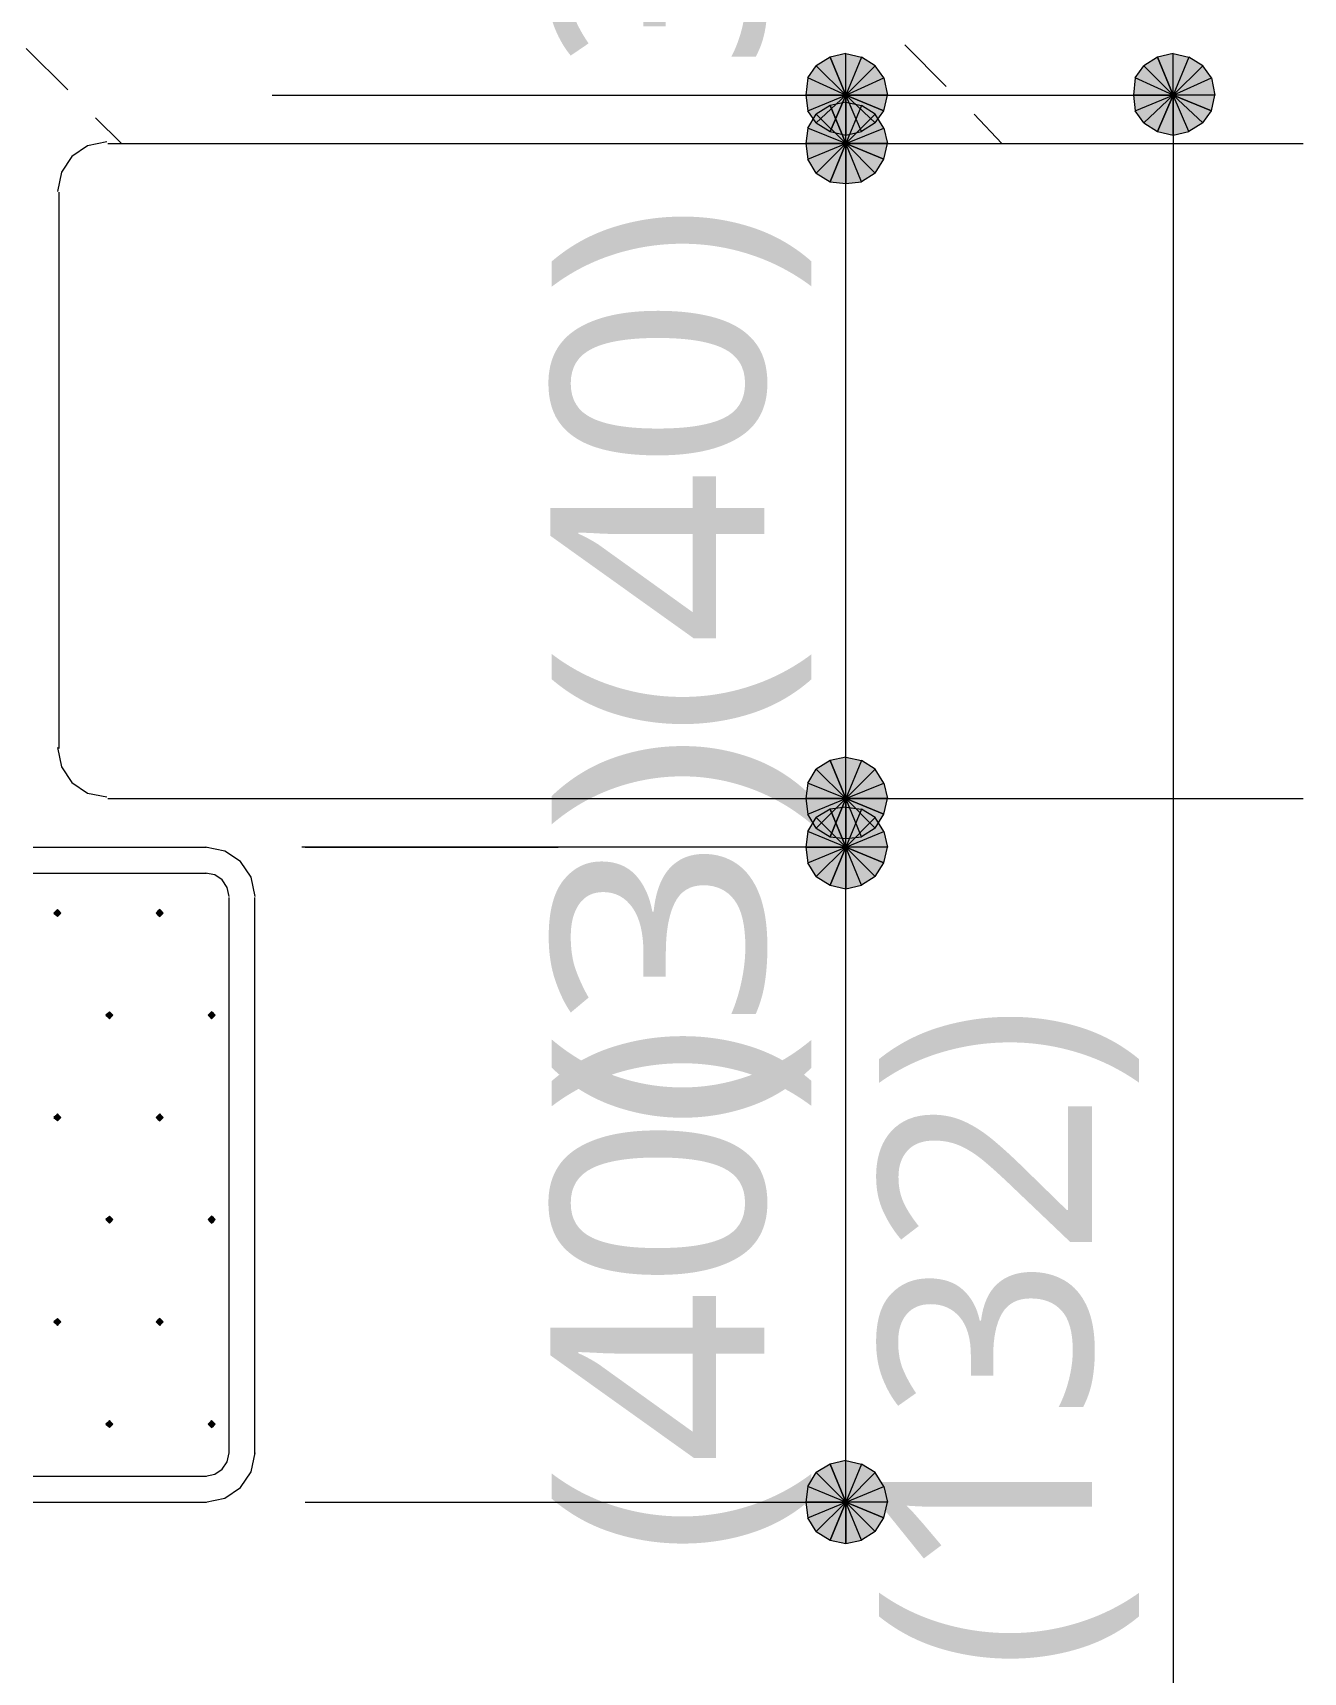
# Model space of a CAD drawing. Header units: millimetres. Extents: x 0 to 420, y 0 to 297.
# Drawn here: x 323.87 to 339.39, y 215.71 to 235.73 of the extents above; entities that cross this region are included whole.
import ezdxf
from ezdxf.enums import TextEntityAlignment as Align

# ---------------------------------------------------------------- set-up
doc = ezdxf.new("R2010")
doc.units = ezdxf.units.MM
doc.styles.add('kst32b', font='NotoSansJP-Variable.ttf')

msp = doc.modelspace()

# ---------------------------------------------------------------- hatches: boundary and pattern name
h = msp.add_hatch(color=7)
h.paths.add_polyline_path([(333.608, 235.437), (333.438, 235.331), (333.798, 234.971), (333.608, 235.437)])
h.paths.add_polyline_path([(333.438, 235.331), (333.798, 234.971), (333.333, 235.183), (333.438, 235.331)])
h.paths.add_polyline_path([(333.798, 234.971), (333.333, 235.183), (333.312, 234.971), (333.798, 234.971)])
h = msp.add_hatch(color=7)
h.paths.add_polyline_path([(334.158, 235.331), (333.989, 235.437), (333.798, 234.971), (334.158, 235.331)])
h.paths.add_polyline_path([(333.989, 235.437), (333.798, 234.971), (333.798, 235.479), (333.989, 235.437)])
h.paths.add_polyline_path([(333.798, 234.971), (333.798, 235.479), (333.608, 235.437), (333.798, 234.971)])
h = msp.add_hatch(color=7)
h.paths.add_polyline_path([(334.264, 234.781), (334.306, 234.971), (333.798, 234.971), (334.264, 234.781)])
h.paths.add_polyline_path([(334.306, 234.971), (333.798, 234.971), (334.264, 235.183), (334.306, 234.971)])
h.paths.add_polyline_path([(333.798, 234.971), (334.264, 235.183), (334.158, 235.331), (333.798, 234.971)])
h = msp.add_hatch(color=7)
h.paths.add_polyline_path([(337.608, 235.437), (337.439, 235.331), (337.799, 234.971), (337.608, 235.437)])
h.paths.add_polyline_path([(337.439, 235.331), (337.799, 234.971), (337.333, 235.183), (337.439, 235.331)])
h.paths.add_polyline_path([(337.799, 234.971), (337.333, 235.183), (337.312, 234.971), (337.799, 234.971)])
h = msp.add_hatch(color=7)
h.paths.add_polyline_path([(338.159, 235.331), (337.989, 235.437), (337.799, 234.971), (338.159, 235.331)])
h.paths.add_polyline_path([(337.989, 235.437), (337.799, 234.971), (337.799, 235.479), (337.989, 235.437)])
h.paths.add_polyline_path([(337.799, 234.971), (337.799, 235.479), (337.608, 235.437), (337.799, 234.971)])
h = msp.add_hatch(color=7)
h.paths.add_polyline_path([(338.264, 234.781), (338.307, 234.971), (337.799, 234.971), (338.264, 234.781)])
h.paths.add_polyline_path([(338.307, 234.971), (337.799, 234.971), (338.264, 235.183), (338.307, 234.971)])
h.paths.add_polyline_path([(337.799, 234.971), (338.264, 235.183), (338.159, 235.331), (337.799, 234.971)])
h = msp.add_hatch(color=7)
h.paths.add_polyline_path([(333.312, 234.971), (333.333, 234.781), (333.798, 234.971), (333.312, 234.971)])
h.paths.add_polyline_path([(333.333, 234.781), (333.798, 234.971), (333.438, 234.632), (333.333, 234.781)])
h.paths.add_polyline_path([(333.798, 234.971), (333.438, 234.632), (333.608, 234.527), (333.798, 234.971)])
for points in [[(333.608, 234.527), (333.798, 234.484), (333.798, 234.971), (333.608, 234.527)], [(337.608, 234.527), (337.799, 234.484), (337.799, 234.971), (337.608, 234.527)], [(333.608, 233.913), (333.798, 233.892), (333.798, 234.379), (333.608, 233.913)], [(333.608, 225.912), (333.798, 225.891), (333.798, 226.378), (333.608, 225.912)], [(333.608, 225.319), (333.798, 225.277), (333.798, 225.785), (333.608, 225.319)], [(324.168, 225.023), (324.146, 225.002), (324.125, 224.98), (324.146, 224.959), (324.168, 224.938), (324.189, 224.959), (324.21, 224.98), (324.189, 225.002), (324.168, 225.023)], [(325.416, 225.023), (325.395, 225.002), (325.374, 224.98), (325.395, 224.959), (325.416, 224.938), (325.437, 224.959), (325.459, 224.98), (325.437, 225.002), (325.416, 225.023)], [(324.803, 223.774), (324.781, 223.753), (324.76, 223.732), (324.781, 223.711), (324.803, 223.689), (324.824, 223.711), (324.845, 223.732), (324.824, 223.753), (324.803, 223.774)], [(326.051, 223.774), (326.03, 223.753), (326.009, 223.732), (326.03, 223.711), (326.051, 223.689), (326.073, 223.711), (326.094, 223.732), (326.073, 223.753), (326.051, 223.774)], [(324.168, 222.525), (324.146, 222.504), (324.125, 222.483), (324.146, 222.462), (324.168, 222.44), (324.189, 222.462), (324.21, 222.483), (324.189, 222.504), (324.168, 222.525)], [(325.416, 222.525), (325.395, 222.504), (325.374, 222.483), (325.395, 222.462), (325.416, 222.44), (325.437, 222.462), (325.459, 222.483), (325.437, 222.504), (325.416, 222.525)], [(324.803, 221.276), (324.781, 221.255), (324.76, 221.234), (324.781, 221.213), (324.803, 221.192), (324.824, 221.213), (324.845, 221.234), (324.824, 221.255), (324.803, 221.276)], [(326.051, 221.276), (326.03, 221.255), (326.009, 221.234), (326.03, 221.213), (326.051, 221.192), (326.073, 221.213), (326.094, 221.234), (326.073, 221.255), (326.051, 221.276)], [(324.168, 220.028), (324.146, 220.006), (324.125, 219.985), (324.146, 219.964), (324.168, 219.943), (324.189, 219.964), (324.21, 219.985), (324.189, 220.006), (324.168, 220.028)], [(325.416, 220.028), (325.395, 220.006), (325.374, 219.985), (325.395, 219.964), (325.416, 219.943), (325.437, 219.964), (325.459, 219.985), (325.437, 220.006), (325.416, 220.028)], [(324.803, 218.779), (324.781, 218.757), (324.76, 218.736), (324.781, 218.715), (324.803, 218.694), (324.824, 218.715), (324.845, 218.736), (324.824, 218.757), (324.803, 218.779)], [(326.051, 218.779), (326.03, 218.757), (326.009, 218.736), (326.03, 218.715), (326.051, 218.694), (326.073, 218.715), (326.094, 218.736), (326.073, 218.757), (326.051, 218.779)], [(333.608, 217.318), (333.798, 217.276), (333.798, 217.784), (333.608, 217.318)]]:
    msp.add_hatch(color=7).paths.add_polyline_path(points)
h = msp.add_hatch(color=7)
h.paths.add_polyline_path([(333.798, 234.484), (333.989, 234.527), (333.798, 234.971), (333.798, 234.484)])
h.paths.add_polyline_path([(333.989, 234.527), (333.798, 234.971), (334.158, 234.632), (333.989, 234.527)])
h.paths.add_polyline_path([(333.798, 234.971), (334.158, 234.632), (334.264, 234.781), (333.798, 234.971)])
h = msp.add_hatch(color=7)
h.paths.add_polyline_path([(337.312, 234.971), (337.333, 234.781), (337.799, 234.971), (337.312, 234.971)])
h.paths.add_polyline_path([(337.333, 234.781), (337.799, 234.971), (337.439, 234.632), (337.333, 234.781)])
h.paths.add_polyline_path([(337.799, 234.971), (337.439, 234.632), (337.608, 234.527), (337.799, 234.971)])
h = msp.add_hatch(color=7)
h.paths.add_polyline_path([(337.799, 234.484), (337.989, 234.527), (337.799, 234.971), (337.799, 234.484)])
h.paths.add_polyline_path([(337.989, 234.527), (337.799, 234.971), (338.159, 234.632), (337.989, 234.527)])
h.paths.add_polyline_path([(337.799, 234.971), (338.159, 234.632), (338.264, 234.781), (337.799, 234.971)])
h = msp.add_hatch(color=7)
h.paths.add_polyline_path([(333.608, 234.844), (333.438, 234.738), (333.798, 234.379), (333.608, 234.844)])
h.paths.add_polyline_path([(333.438, 234.738), (333.798, 234.379), (333.333, 234.569), (333.438, 234.738)])
h.paths.add_polyline_path([(333.798, 234.379), (333.333, 234.569), (333.312, 234.379), (333.798, 234.379)])
h = msp.add_hatch(color=7)
h.paths.add_polyline_path([(334.158, 234.738), (333.989, 234.844), (333.798, 234.379), (334.158, 234.738)])
h.paths.add_polyline_path([(333.989, 234.844), (333.798, 234.379), (333.798, 234.887), (333.989, 234.844)])
h.paths.add_polyline_path([(333.798, 234.379), (333.798, 234.887), (333.608, 234.844), (333.798, 234.379)])
h = msp.add_hatch(color=7)
h.paths.add_polyline_path([(334.264, 234.188), (334.306, 234.379), (333.798, 234.379), (334.264, 234.188)])
h.paths.add_polyline_path([(334.306, 234.379), (333.798, 234.379), (334.264, 234.569), (334.306, 234.379)])
h.paths.add_polyline_path([(333.798, 234.379), (334.264, 234.569), (334.158, 234.738), (333.798, 234.379)])
h = msp.add_hatch(color=7)
h.paths.add_polyline_path([(333.312, 234.379), (333.333, 234.188), (333.798, 234.379), (333.312, 234.379)])
h.paths.add_polyline_path([(333.333, 234.188), (333.798, 234.379), (333.438, 234.019), (333.333, 234.188)])
h.paths.add_polyline_path([(333.798, 234.379), (333.438, 234.019), (333.608, 233.913), (333.798, 234.379)])
h = msp.add_hatch(color=7)
h.paths.add_polyline_path([(333.798, 233.892), (333.989, 233.913), (333.798, 234.379), (333.798, 233.892)])
h.paths.add_polyline_path([(333.989, 233.913), (333.798, 234.379), (334.158, 234.019), (333.989, 233.913)])
h.paths.add_polyline_path([(333.798, 234.379), (334.158, 234.019), (334.264, 234.188), (333.798, 234.379)])
h = msp.add_hatch(color=7)
h.paths.add_polyline_path([(333.608, 226.843), (333.438, 226.737), (333.798, 226.378), (333.608, 226.843)])
h.paths.add_polyline_path([(333.438, 226.737), (333.798, 226.378), (333.333, 226.568), (333.438, 226.737)])
h.paths.add_polyline_path([(333.798, 226.378), (333.333, 226.568), (333.312, 226.378), (333.798, 226.378)])
h = msp.add_hatch(color=7)
h.paths.add_polyline_path([(334.158, 226.737), (333.989, 226.843), (333.798, 226.378), (334.158, 226.737)])
h.paths.add_polyline_path([(333.989, 226.843), (333.798, 226.378), (333.798, 226.886), (333.989, 226.843)])
h.paths.add_polyline_path([(333.798, 226.378), (333.798, 226.886), (333.608, 226.843), (333.798, 226.378)])
h = msp.add_hatch(color=7)
h.paths.add_polyline_path([(334.264, 226.187), (334.306, 226.378), (333.798, 226.378), (334.264, 226.187)])
h.paths.add_polyline_path([(334.306, 226.378), (333.798, 226.378), (334.264, 226.568), (334.306, 226.378)])
h.paths.add_polyline_path([(333.798, 226.378), (334.264, 226.568), (334.158, 226.737), (333.798, 226.378)])
h = msp.add_hatch(color=7)
h.paths.add_polyline_path([(333.312, 226.378), (333.333, 226.187), (333.798, 226.378), (333.312, 226.378)])
h.paths.add_polyline_path([(333.333, 226.187), (333.798, 226.378), (333.438, 226.018), (333.333, 226.187)])
h.paths.add_polyline_path([(333.798, 226.378), (333.438, 226.018), (333.608, 225.912), (333.798, 226.378)])
h = msp.add_hatch(color=7)
h.paths.add_polyline_path([(333.798, 225.891), (333.989, 225.912), (333.798, 226.378), (333.798, 225.891)])
h.paths.add_polyline_path([(333.989, 225.912), (333.798, 226.378), (334.158, 226.018), (333.989, 225.912)])
h.paths.add_polyline_path([(333.798, 226.378), (334.158, 226.018), (334.264, 226.187), (333.798, 226.378)])
h = msp.add_hatch(color=7)
h.paths.add_polyline_path([(333.608, 226.25), (333.438, 226.145), (333.798, 225.785), (333.608, 226.25)])
h.paths.add_polyline_path([(333.438, 226.145), (333.798, 225.785), (333.333, 225.975), (333.438, 226.145)])
h.paths.add_polyline_path([(333.798, 225.785), (333.333, 225.975), (333.312, 225.785), (333.798, 225.785)])
h = msp.add_hatch(color=7)
h.paths.add_polyline_path([(334.158, 226.145), (333.989, 226.25), (333.798, 225.785), (334.158, 226.145)])
h.paths.add_polyline_path([(333.989, 226.25), (333.798, 225.785), (333.798, 226.272), (333.989, 226.25)])
h.paths.add_polyline_path([(333.798, 225.785), (333.798, 226.272), (333.608, 226.25), (333.798, 225.785)])
h = msp.add_hatch(color=7)
h.paths.add_polyline_path([(334.264, 225.594), (334.306, 225.785), (333.798, 225.785), (334.264, 225.594)])
h.paths.add_polyline_path([(334.306, 225.785), (333.798, 225.785), (334.264, 225.975), (334.306, 225.785)])
h.paths.add_polyline_path([(333.798, 225.785), (334.264, 225.975), (334.158, 226.145), (333.798, 225.785)])
h = msp.add_hatch(color=7)
h.paths.add_polyline_path([(333.312, 225.785), (333.333, 225.594), (333.798, 225.785), (333.312, 225.785)])
h.paths.add_polyline_path([(333.333, 225.594), (333.798, 225.785), (333.438, 225.425), (333.333, 225.594)])
h.paths.add_polyline_path([(333.798, 225.785), (333.438, 225.425), (333.608, 225.319), (333.798, 225.785)])
h = msp.add_hatch(color=7)
h.paths.add_polyline_path([(333.798, 225.277), (333.989, 225.319), (333.798, 225.785), (333.798, 225.277)])
h.paths.add_polyline_path([(333.989, 225.319), (333.798, 225.785), (334.158, 225.425), (333.989, 225.319)])
h.paths.add_polyline_path([(333.798, 225.785), (334.158, 225.425), (334.264, 225.594), (333.798, 225.785)])
h = msp.add_hatch(color=7)
h.paths.add_polyline_path([(333.608, 218.249), (333.438, 218.144), (333.798, 217.784), (333.608, 218.249)])
h.paths.add_polyline_path([(333.438, 218.144), (333.798, 217.784), (333.333, 217.974), (333.438, 218.144)])
h.paths.add_polyline_path([(333.798, 217.784), (333.333, 217.974), (333.312, 217.784), (333.798, 217.784)])
h = msp.add_hatch(color=7)
h.paths.add_polyline_path([(334.158, 218.144), (333.989, 218.249), (333.798, 217.784), (334.158, 218.144)])
h.paths.add_polyline_path([(333.989, 218.249), (333.798, 217.784), (333.798, 218.292), (333.989, 218.249)])
h.paths.add_polyline_path([(333.798, 217.784), (333.798, 218.292), (333.608, 218.249), (333.798, 217.784)])
h = msp.add_hatch(color=7)
h.paths.add_polyline_path([(334.264, 217.593), (334.306, 217.784), (333.798, 217.784), (334.264, 217.593)])
h.paths.add_polyline_path([(334.306, 217.784), (333.798, 217.784), (334.264, 217.974), (334.306, 217.784)])
h.paths.add_polyline_path([(333.798, 217.784), (334.264, 217.974), (334.158, 218.144), (333.798, 217.784)])
h = msp.add_hatch(color=7)
h.paths.add_polyline_path([(333.312, 217.784), (333.333, 217.593), (333.798, 217.784), (333.312, 217.784)])
h.paths.add_polyline_path([(333.333, 217.593), (333.798, 217.784), (333.438, 217.424), (333.333, 217.593)])
h.paths.add_polyline_path([(333.798, 217.784), (333.438, 217.424), (333.608, 217.318), (333.798, 217.784)])
h = msp.add_hatch(color=7)
h.paths.add_polyline_path([(333.798, 217.276), (333.989, 217.318), (333.798, 217.784), (333.798, 217.276)])
h.paths.add_polyline_path([(333.989, 217.318), (333.798, 217.784), (334.158, 217.424), (333.989, 217.318)])
h.paths.add_polyline_path([(333.798, 217.784), (334.158, 217.424), (334.264, 217.593), (333.798, 217.784)])

# ---------------------------------------------------------------- linework, layer by layer
at = {"lineweight": 13}
for points in [[(324.295, 235.035), (323.787, 235.543)], [(334.518, 235.585), (335.026, 235.077)], [(326.792, 234.971), (337.799, 234.971)], [(333.798, 217.784), (333.798, 225.785), (333.798, 226.378), (333.798, 234.379), (333.798, 234.971)], [(337.799, 234.971), (337.799, 208.576)], [(335.365, 234.738), (335.703, 234.379)], [(324.951, 234.379), (324.633, 234.696)], [(324.771, 234.4), (324.536, 234.352), (324.344, 234.223), (324.215, 234.031), (324.167, 233.796)], [(324.781, 234.379), (339.386, 234.379)], [(324.189, 226.991), (324.189, 233.786)], [(324.167, 227.002), (324.215, 226.767), (324.344, 226.575), (324.536, 226.446), (324.771, 226.399)], [(324.781, 226.378), (339.386, 226.378)], [(323.871, 225.785), (325.988, 225.785)], [(326.581, 225.182), (326.533, 225.416), (326.404, 225.608), (326.212, 225.737), (325.977, 225.785)], [(333.798, 225.785), (327.152, 225.785)], [(327.194, 225.785), (330.285, 225.785)], [(323.871, 225.467), (325.988, 225.467)], [(326.263, 225.182), (326.241, 225.293), (326.179, 225.384), (326.088, 225.445), (325.977, 225.467)], [(326.263, 218.376), (326.263, 225.171)], [(326.58, 218.376), (326.58, 225.171)], [(325.977, 217.784), (326.212, 217.831), (326.404, 217.961), (326.533, 218.152), (326.581, 218.387)], [(325.977, 218.101), (326.088, 218.124), (326.179, 218.185), (326.241, 218.276), (326.263, 218.387)], [(323.871, 218.101), (325.988, 218.101)], [(323.871, 217.784), (325.988, 217.784)], [(327.194, 217.784), (333.798, 217.784)]]:
    msp.add_lwpolyline(points, dxfattribs=at)
at = {"lineweight": 0}
for points in [[(333.438, 235.331), (333.798, 234.971), (333.333, 235.183)], [(333.608, 235.437), (333.438, 235.331), (333.798, 234.971)], [(333.798, 234.971), (333.798, 235.479), (333.608, 235.437)], [(333.989, 235.437), (333.798, 234.971), (333.798, 235.479)], [(334.158, 235.331), (333.989, 235.437), (333.798, 234.971)], [(333.798, 234.971), (334.264, 235.183), (334.158, 235.331)], [(337.439, 235.331), (337.799, 234.971), (337.333, 235.183)], [(337.608, 235.437), (337.439, 235.331), (337.799, 234.971)], [(337.799, 234.971), (337.799, 235.479), (337.608, 235.437)], [(337.989, 235.437), (337.799, 234.971), (337.799, 235.479)], [(338.159, 235.331), (337.989, 235.437), (337.799, 234.971)], [(337.799, 234.971), (338.264, 235.183), (338.159, 235.331)], [(333.798, 234.971), (333.333, 235.183), (333.312, 234.971)], [(334.306, 234.971), (333.798, 234.971), (334.264, 235.183)], [(337.799, 234.971), (337.333, 235.183), (337.312, 234.971)], [(338.307, 234.971), (337.799, 234.971), (338.264, 235.183)], [(333.312, 234.971), (333.333, 234.781), (333.798, 234.971)], [(333.333, 234.781), (333.798, 234.971), (333.438, 234.632)], [(333.798, 234.971), (333.438, 234.632), (333.608, 234.527)], [(333.608, 234.527), (333.798, 234.484), (333.798, 234.971)], [(333.798, 234.484), (333.989, 234.527), (333.798, 234.971)], [(333.989, 234.527), (333.798, 234.971), (334.158, 234.632)], [(333.798, 234.971), (334.158, 234.632), (334.264, 234.781)], [(334.264, 234.781), (334.306, 234.971), (333.798, 234.971)], [(337.312, 234.971), (337.333, 234.781), (337.799, 234.971)], [(337.333, 234.781), (337.799, 234.971), (337.439, 234.632)], [(337.799, 234.971), (337.439, 234.632), (337.608, 234.527)], [(337.608, 234.527), (337.799, 234.484), (337.799, 234.971)], [(337.799, 234.484), (337.989, 234.527), (337.799, 234.971)], [(337.989, 234.527), (337.799, 234.971), (338.159, 234.632)], [(337.799, 234.971), (338.159, 234.632), (338.264, 234.781)], [(338.264, 234.781), (338.307, 234.971), (337.799, 234.971)], [(333.438, 234.738), (333.798, 234.379), (333.333, 234.569)], [(333.608, 234.844), (333.438, 234.738), (333.798, 234.379)], [(333.798, 234.379), (333.798, 234.887), (333.608, 234.844)], [(333.989, 234.844), (333.798, 234.379), (333.798, 234.887)], [(334.158, 234.738), (333.989, 234.844), (333.798, 234.379)], [(333.798, 234.379), (334.264, 234.569), (334.158, 234.738)], [(333.798, 234.379), (333.333, 234.569), (333.312, 234.379)], [(334.306, 234.379), (333.798, 234.379), (334.264, 234.569)], [(333.312, 234.379), (333.333, 234.188), (333.798, 234.379)], [(333.333, 234.188), (333.798, 234.379), (333.438, 234.019)], [(333.798, 234.379), (333.438, 234.019), (333.608, 233.913)], [(333.608, 233.913), (333.798, 233.892), (333.798, 234.379)], [(333.798, 233.892), (333.989, 233.913), (333.798, 234.379)], [(333.989, 233.913), (333.798, 234.379), (334.158, 234.019)], [(333.798, 234.379), (334.158, 234.019), (334.264, 234.188)], [(334.264, 234.188), (334.306, 234.379), (333.798, 234.379)], [(333.438, 226.737), (333.798, 226.378), (333.333, 226.568)], [(333.608, 226.843), (333.438, 226.737), (333.798, 226.378)], [(333.798, 226.378), (333.798, 226.886), (333.608, 226.843)], [(333.989, 226.843), (333.798, 226.378), (333.798, 226.886)], [(334.158, 226.737), (333.989, 226.843), (333.798, 226.378)], [(333.798, 226.378), (334.264, 226.568), (334.158, 226.737)], [(333.798, 226.378), (333.333, 226.568), (333.312, 226.378)], [(334.306, 226.378), (333.798, 226.378), (334.264, 226.568)], [(333.312, 226.378), (333.333, 226.187), (333.798, 226.378)], [(333.333, 226.187), (333.798, 226.378), (333.438, 226.018)], [(333.798, 226.378), (333.438, 226.018), (333.608, 225.912)], [(333.608, 225.912), (333.798, 225.891), (333.798, 226.378)], [(333.798, 225.891), (333.989, 225.912), (333.798, 226.378)], [(333.989, 225.912), (333.798, 226.378), (334.158, 226.018)], [(333.798, 226.378), (334.158, 226.018), (334.264, 226.187)], [(334.264, 226.187), (334.306, 226.378), (333.798, 226.378)], [(333.438, 226.145), (333.798, 225.785), (333.333, 225.975)], [(333.608, 226.25), (333.438, 226.145), (333.798, 225.785)], [(333.798, 225.785), (333.798, 226.272), (333.608, 226.25)], [(333.989, 226.25), (333.798, 225.785), (333.798, 226.272)], [(334.158, 226.145), (333.989, 226.25), (333.798, 225.785)], [(333.798, 225.785), (334.264, 225.975), (334.158, 226.145)], [(333.798, 225.785), (333.333, 225.975), (333.312, 225.785)], [(334.306, 225.785), (333.798, 225.785), (334.264, 225.975)], [(333.312, 225.785), (333.333, 225.594), (333.798, 225.785)], [(333.333, 225.594), (333.798, 225.785), (333.438, 225.425)], [(333.798, 225.785), (333.438, 225.425), (333.608, 225.319)], [(333.608, 225.319), (333.798, 225.277), (333.798, 225.785)], [(333.798, 225.277), (333.989, 225.319), (333.798, 225.785)], [(333.989, 225.319), (333.798, 225.785), (334.158, 225.425)], [(333.798, 225.785), (334.158, 225.425), (334.264, 225.594)], [(334.264, 225.594), (334.306, 225.785), (333.798, 225.785)], [(324.168, 225.023), (324.146, 225.002), (324.125, 224.98), (324.146, 224.959), (324.168, 224.938), (324.189, 224.959), (324.21, 224.98), (324.189, 225.002)], [(325.416, 225.023), (325.395, 225.002), (325.374, 224.98), (325.395, 224.959), (325.416, 224.938), (325.437, 224.959), (325.459, 224.98), (325.437, 225.002)], [(324.803, 223.774), (324.781, 223.753), (324.76, 223.732), (324.781, 223.711), (324.803, 223.689), (324.824, 223.711), (324.845, 223.732), (324.824, 223.753)], [(326.051, 223.774), (326.03, 223.753), (326.009, 223.732), (326.03, 223.711), (326.051, 223.689), (326.073, 223.711), (326.094, 223.732), (326.073, 223.753)], [(324.168, 222.525), (324.146, 222.504), (324.125, 222.483), (324.146, 222.462), (324.168, 222.44), (324.189, 222.462), (324.21, 222.483), (324.189, 222.504)], [(325.416, 222.525), (325.395, 222.504), (325.374, 222.483), (325.395, 222.462), (325.416, 222.44), (325.437, 222.462), (325.459, 222.483), (325.437, 222.504)], [(324.803, 221.276), (324.781, 221.255), (324.76, 221.234), (324.781, 221.213), (324.803, 221.192), (324.824, 221.213), (324.845, 221.234), (324.824, 221.255)], [(326.051, 221.276), (326.03, 221.255), (326.009, 221.234), (326.03, 221.213), (326.051, 221.192), (326.073, 221.213), (326.094, 221.234), (326.073, 221.255)], [(324.168, 220.028), (324.146, 220.006), (324.125, 219.985), (324.146, 219.964), (324.168, 219.943), (324.189, 219.964), (324.21, 219.985), (324.189, 220.006)], [(325.416, 220.028), (325.395, 220.006), (325.374, 219.985), (325.395, 219.964), (325.416, 219.943), (325.437, 219.964), (325.459, 219.985), (325.437, 220.006)], [(324.803, 218.779), (324.781, 218.757), (324.76, 218.736), (324.781, 218.715), (324.803, 218.694), (324.824, 218.715), (324.845, 218.736), (324.824, 218.757)], [(326.051, 218.779), (326.03, 218.757), (326.009, 218.736), (326.03, 218.715), (326.051, 218.694), (326.073, 218.715), (326.094, 218.736), (326.073, 218.757)], [(333.438, 218.144), (333.798, 217.784), (333.333, 217.974)], [(333.608, 218.249), (333.438, 218.144), (333.798, 217.784)], [(333.798, 217.784), (333.798, 218.292), (333.608, 218.249)], [(333.989, 218.249), (333.798, 217.784), (333.798, 218.292)], [(334.158, 218.144), (333.989, 218.249), (333.798, 217.784)], [(333.798, 217.784), (334.264, 217.974), (334.158, 218.144)], [(333.798, 217.784), (333.333, 217.974), (333.312, 217.784)], [(334.306, 217.784), (333.798, 217.784), (334.264, 217.974)], [(333.312, 217.784), (333.333, 217.593), (333.798, 217.784)], [(333.333, 217.593), (333.798, 217.784), (333.438, 217.424)], [(333.798, 217.784), (333.438, 217.424), (333.608, 217.318)], [(333.608, 217.318), (333.798, 217.276), (333.798, 217.784)], [(333.798, 217.276), (333.989, 217.318), (333.798, 217.784)], [(333.989, 217.318), (333.798, 217.784), (334.158, 217.424)], [(333.798, 217.784), (334.158, 217.424), (334.264, 217.593)], [(334.264, 217.593), (334.306, 217.784), (333.798, 217.784)]]:
    msp.add_lwpolyline(points, close=True, dxfattribs=at)

# ---------------------------------------------------------------- texts
at = {"style": 'kst32b'}
msp.add_text('3', height=2.599, rotation=90, dxfattribs=at).set_placement((332.804, 235.289))
for s, p, p2 in [('(40)', (332.804, 227.139), (332.804, 233.637)), ('(3)', (332.804, 222.313), (332.804, 227.186)), ('(132)', (336.804, 215.731), (336.804, 223.852)), ('(40)', (332.804, 217.128), (332.804, 223.625))]:
    msp.add_text(s, height=2.5989, dxfattribs=at).set_placement(p, p2, align=Align.FIT)

doc.saveas('drawing.dxf')
